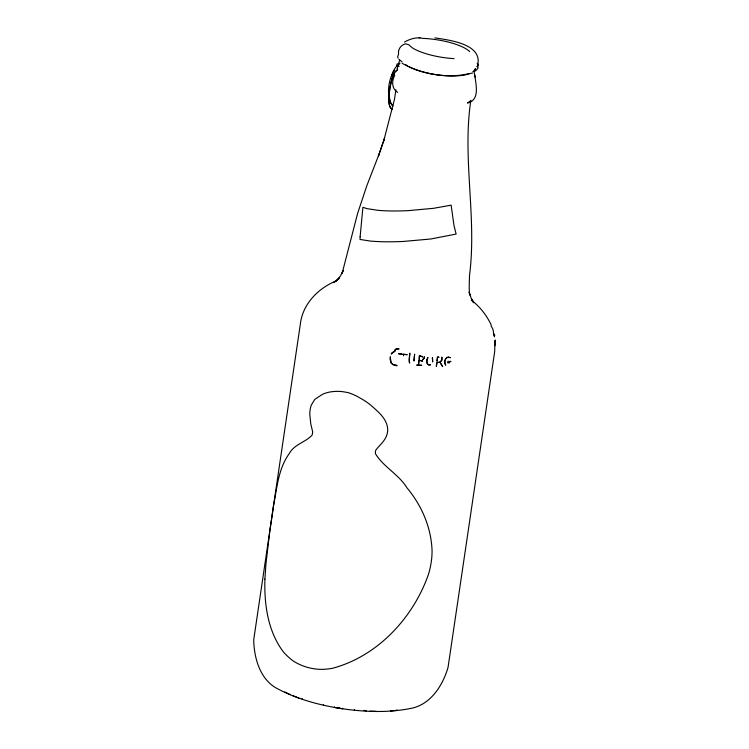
<?xml version="1.0" encoding="UTF-8"?>
<svg xmlns="http://www.w3.org/2000/svg" width="749" height="749" viewBox="0 0 749 749"><rect width="100%" height="100%" fill="white"/><g stroke="black" fill="none" stroke-linecap="round" stroke-linejoin="round"><path stroke-width="1.12" d="M390.257 357.835L391.268 362.984L393.122 364.772L396.858 365.858M494.714 343.239L494.78 341.619M389.489 89.065C389.695 94.589 388.244 102.07 393.066 105.955M390.323 356.496L390.117 359.604L391.175 363.087L393.225 364.566L397.054 365.306M413.963 360.737L414.628 354.155L414 360.924M409.141 360.4C411.192 344.409 408.28 359.258 409.703 362.816M436.714 363.387L436.302 366.383L437.182 362.319L438.614 362.376L436.864 362.226M302.156 699.182L302.25 698.564M395.884 89.805L394.48 99.345L383.937 140.063L378.348 156.232L384.583 138.219L383.937 140.063M323.381 705.127L323.474 704.509M334.56 706.878L334.466 707.496L342.611 708.835L342.696 708.208M354.352 710.277L354.446 709.659M365.98 711.194L366.074 710.576L363.817 710.417M470.831 100.375C462.077 158.582 477.019 217.041 469.529 275.379C469.398 281.914 468.808 288.534 469.754 295.031L469.155 291.97L470.887 297.503L473.789 302.793L471.411 299.272L473.864 302.418L471.336 300.171M396.811 710.342L396.904 709.724M392.326 108.83A26.58 7.181 -76 0 1 392.204 77.915L394.77 72.101L397.41 69.685L397.316 67.644L399.629 60.154M424.327 357.788L422.679 359.679L424.206 358.162M394.704 75.275C391.652 81.36 391.558 88.448 397.644 92.389M494.902 345.748L495.22 339.99M391.587 76.286L392.748 73.093M379.041 154.247L366.823 185.715L357.582 213.521L342.143 273.319L343.126 270.529L340.636 275.651L336.984 280.304L339.7 277.617L333.483 282.626L336.273 281.128M477.628 65.566L477.085 66.942C484.856 44.163 449.4 40.09 434.879 37.899M474.407 71.146L475.54 68.505L474.8 69.741M441.638 360.447L441.919 357.47M475.924 70.125L475.437 70.949L472.75 71.735M428.11 357.591C426.153 359.857 426.321 366.13 430.563 364.838C426.64 366.298 425.75 360.316 427.632 357.853M397.944 66.249L399.929 63.141M395.603 67.307C388.843 77.952 385.183 95.067 392.495 105.862M393.141 72.026L394.377 70.153M391.259 353.977C391.68 351.562 395.575 352.292 395.116 349.802L396.006 348.997C403.093 349.128 396.361 347.967 395.116 349.802L394.957 351.197L391.409 353.856M476.579 70.003L478.04 68.065L477.656 65.2M396.764 65.772L396.184 66.399L396.801 65.753M470.4 100.965L467.507 103.044C480.24 100.048 475.84 84.534 474.782 75.256M441.517 360.924L439.935 362.02L442.631 366.467M397.316 67.644L397.55 69.713L394.91 72.129L392.326 77.924A26.58 7.181 -76 0 0 392.467 108.848M404.572 41.991C409.909 39.014 416.556 36.795 422.586 38.368A37.693 10.898 8.4 0 1 469.66 51.578M472.469 73.074L467.32 74.029C446.151 78.542 420.985 73.973 402.157 63.281M336.348 280.875C318.138 288.15 302.53 304.169 300.321 324.261L253.705 639.899C254.061 658.277 260.193 680.092 277.842 688.911C298.533 699.781 321.461 705.689 344.484 709.05C367.169 712.121 390.472 712.842 412.952 707.955C431.471 703.358 443.09 684.661 448.061 667.293L494.668 351.656L495.042 340.533M396.624 64.32L398.44 63.562M390.501 711.016L395.762 710.455M449.69 362.647L447.546 362.638L449.737 362.666M447.696 361.402L451.038 361.421M369.969 711.166L376.232 711.297M438.97 357.273L437.716 357.226L436.995 361.046L437.379 356.983L438.689 357.058M397.157 66.446L399.058 66.549M420.61 355.906L419.281 355.794L419.234 359.127L419.534 356.028L422.923 357.001L421.743 356.047M337.612 707.374L339.643 707.711M292.915 695.699L298.982 698.105M450.158 357.676C445.786 355.073 443.155 362.151 445.636 365.035M450.168 357.648C445.898 355.326 443.417 362.179 445.749 365.016M284.863 691.954L290.322 694.66M402.035 61.877L399.03 59.414M472.553 301.079C480.568 307.474 486.925 315.816 491.26 325.085M409.619 362.975L409.076 361.636M442.565 366.617L439.757 361.982L441.985 360.063L441.798 357.123M432.342 357.638L432.66 361.973L432.51 358.088M398.215 58.197L397.616 56.858L398.571 54.171A9.728 9.306 2.9 0 1 405.396 43.798L408.664 44.715L412.381 47.852A37.693 10.898 8.4 0 0 454.034 58.628M473.836 70.528L475.138 77.072M493.722 333.118L494.424 336.797M493.966 334.541L494.218 335.983M494.509 334.428L494.724 335.833M469.398 73.627A36.092 10.43 8.4 0 1 463.64 75.19M462.648 75.34A36.092 10.43 8.4 0 1 408.561 66.464M407.531 65.865A36.092 10.43 8.4 0 1 405.724 64.648M490.979 325.899A94.234 27.236 8.4 0 1 493.441 333.099M419.084 37.927A9.718 5.683 85.9 0 1 419.974 37.637M264.912 579.08C264.144 604.284 267.805 631.304 283.403 651.939A68.627 50.913 78.9 0 0 293.065 660.861C301.538 666.395 311.631 669.334 321.742 669.363A68.777 64.358 45.2 0 0 332.434 668.305C377.552 656.321 413.111 617.934 428.362 574.642A64.526 46.054 -63.7 0 0 432.061 550.852C431.312 527.773 421.809 505.603 407.082 487.992C398.964 474.548 383.329 466.833 375.483 453.782A7.556 7.218 19.3 0 1 375.867 450.055C379.528 445.075 384.958 441.161 386.868 434.879A17.704 16.862 -11 0 0 387.673 429.13C387.186 419.805 379.668 413.045 373.161 407.259A58.553 54.789 45.2 0 0 361.215 398.683L358.116 396.923A56.493 50.417 61.7 0 0 348.641 392.776L345.401 392.12A56.531 46.775 72 0 0 333.221 391.568L330.478 391.905A58.225 43.189 78.9 0 0 322.604 394.255L314.777 399.395L311.341 405.04A19.212 12.256 83.9 0 0 309.805 414.497L310.779 423.897L312.633 431.677A7.556 4.822 83.9 0 1 311.949 435.309C305.526 442.247 294.02 444.391 289.17 453.735C278.235 468.827 277.008 488.208 273.46 505.893A64.274 3.436 -80.7 0 1 270.014 529.384L265.951 563.828L264.912 579.08M360.129 236.74L360.035 239.455L369.856 241A62.382 11.179 -4.5 0 0 403.28 241.45L430.731 238.997L456.113 234.081L453.978 225.43L451.132 205.17L433.474 208.316L408.505 210.619A57.345 10.28 -4.5 0 1 377.627 210.291L366.823 208.606L362.909 207.267L360.129 236.74M403.608 354.277L403.486 355.803L403.617 354.333L407.259 354.689L403.608 354.277M418.878 360.138L418.616 364.08L419.103 360.269L422.67 361.102L418.878 360.138M421.65 365.297L416.847 365.1L421.65 365.297M402.25 354.193L398.524 353.697L402.25 354.193M477.74 64.292L477.263 63.319L478.208 65.238L477.74 64.292M424.365 356.945L424.374 357.573L424.365 356.945"/></g></svg>
